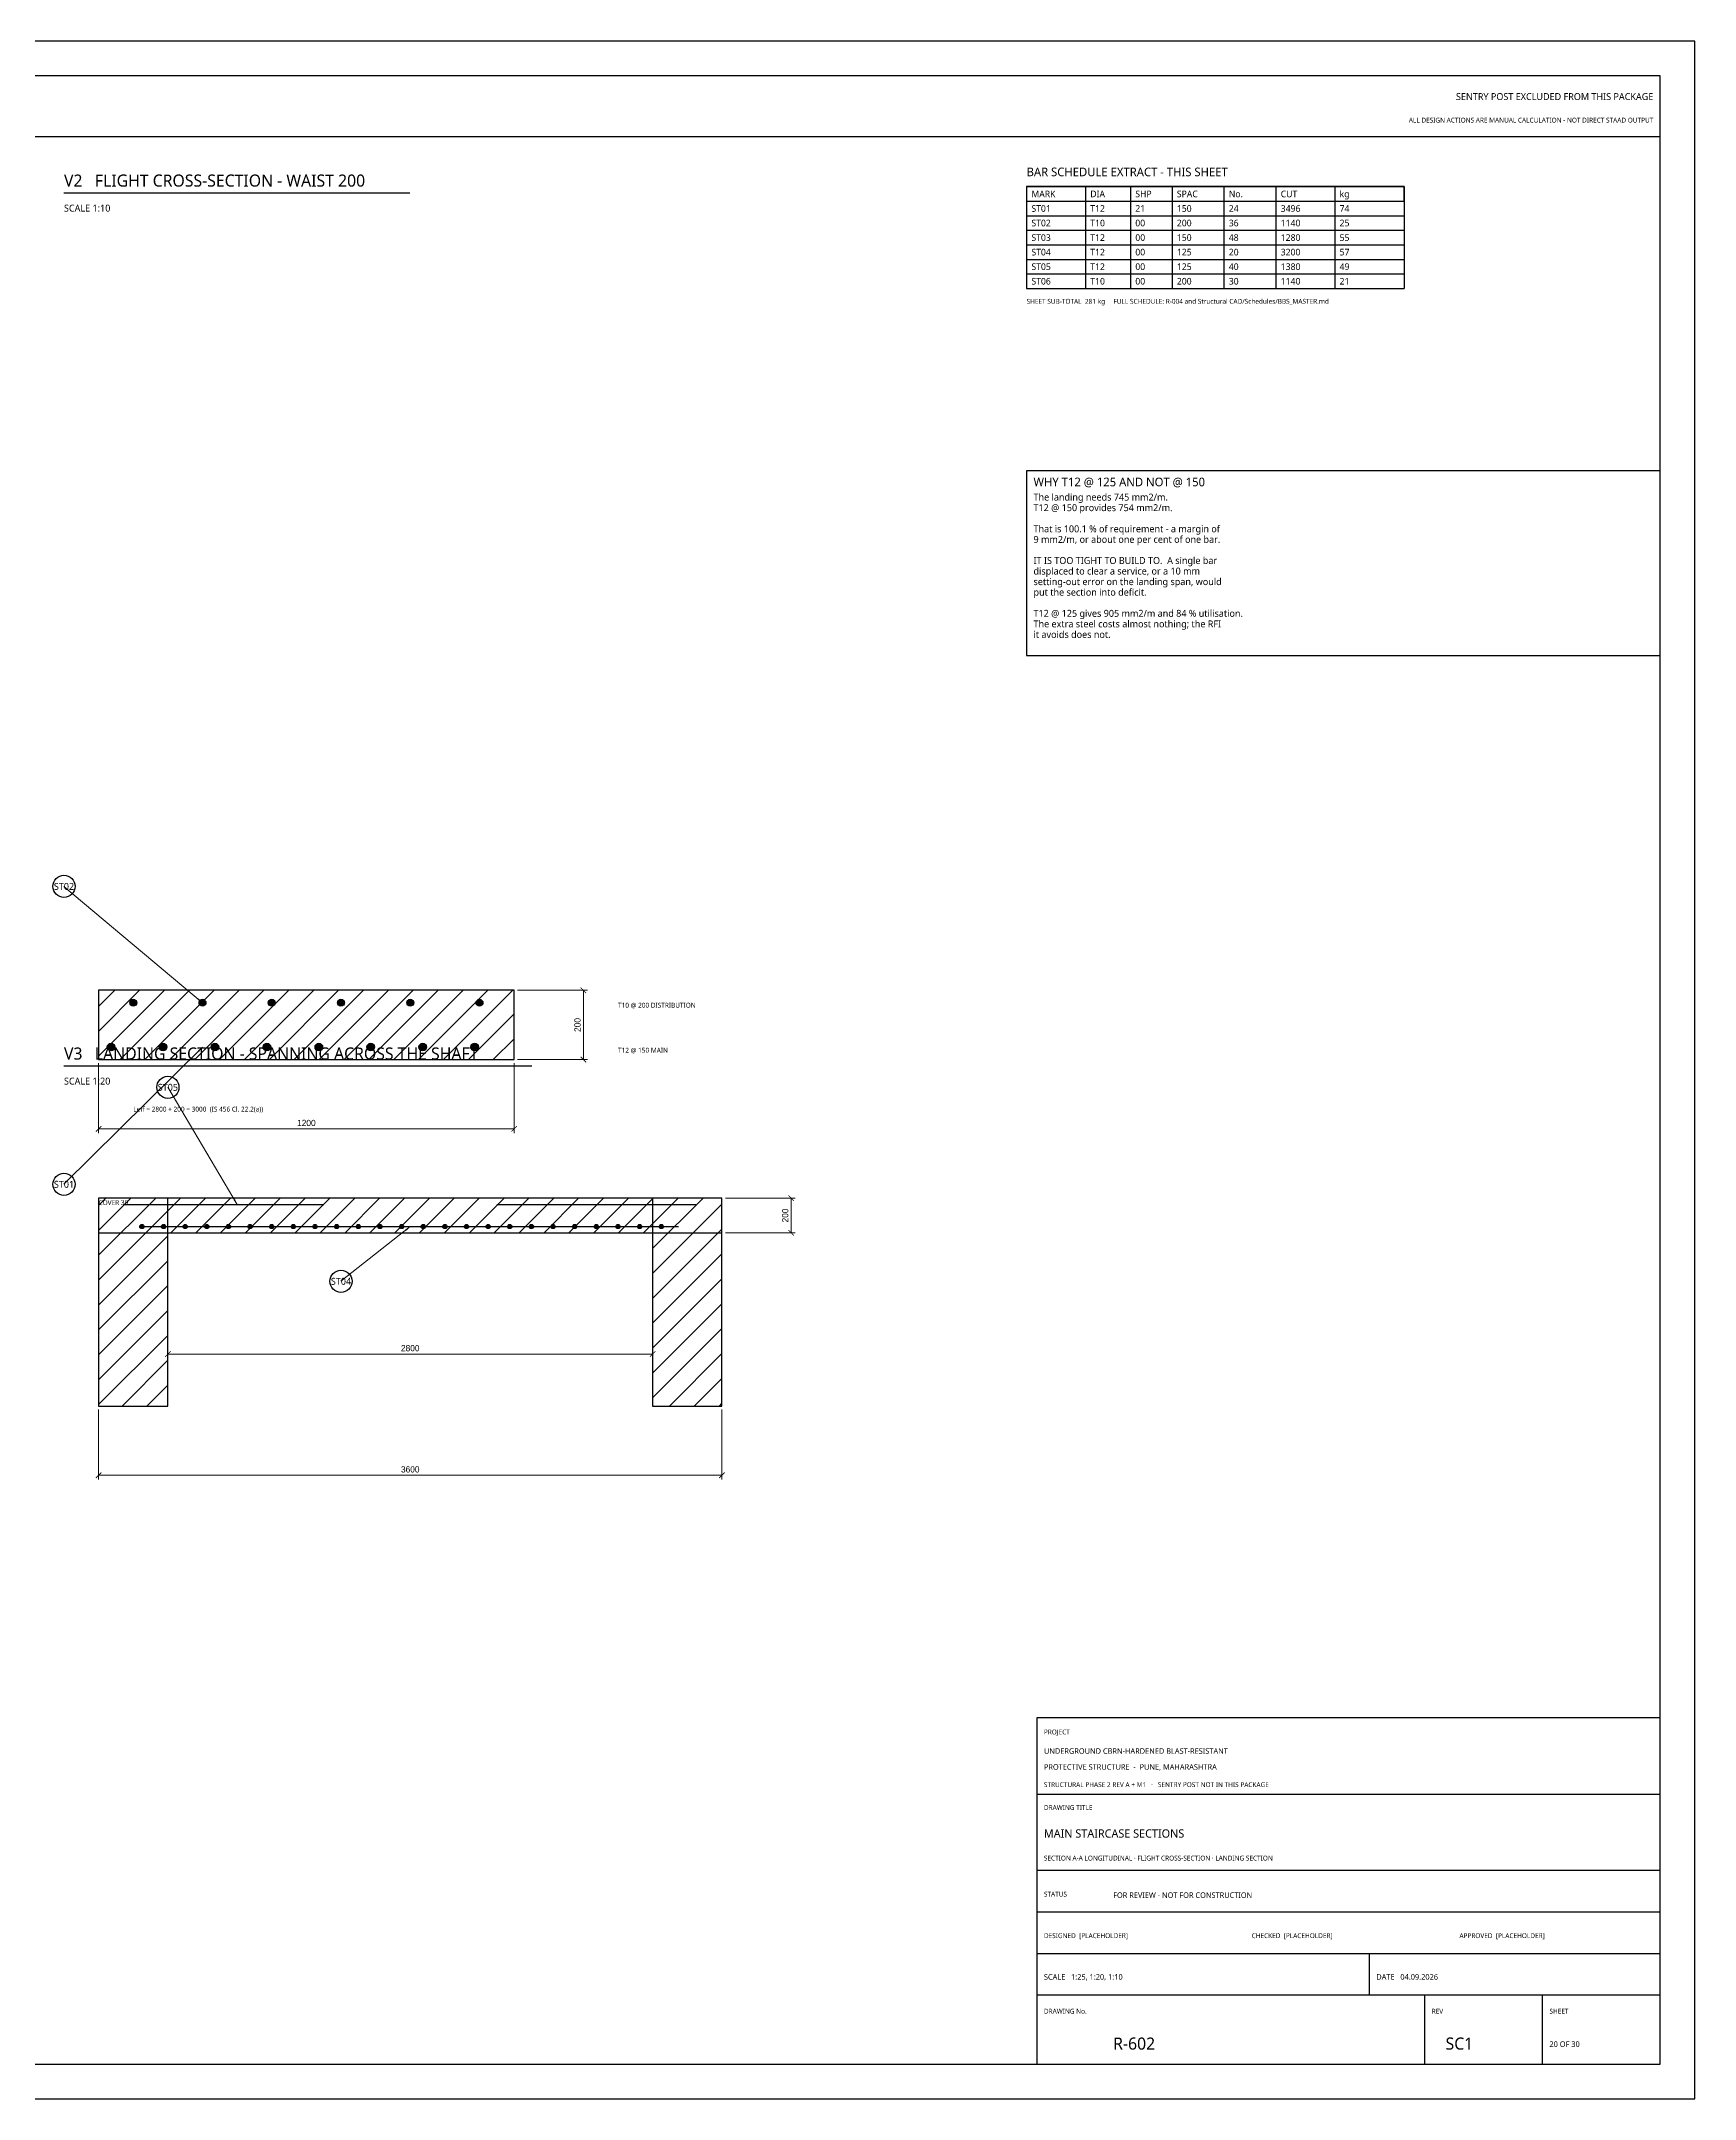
# Model space of a CAD drawing. Header units: millimetres. Extents: x 0 to 841, y 0 to 594.
# Drawn here: x 363 to 841, y 0 to 594 of the extents above; entities that cross this region are included whole.
import ezdxf
from ezdxf.enums import TextEntityAlignment as Align

# ---------------------------------------------------------------- set-up
doc = ezdxf.new("R2010")
doc.units = ezdxf.units.MM
for name, color, linetype in [('S-BLAST', 1, 'Continuous'), ('S-CALLOUT', 2, 'Continuous'), ('S-CONCRETE', 7, 'Continuous'), ('S-DIM', 4, 'Continuous'), ('S-HATCH', 8, 'Continuous'), ('S-NOTE', 7, 'Continuous'), ('S-REBAR-DIST', 3, 'Continuous'), ('S-REBAR-MAIN', 1, 'Continuous'), ('S-REBAR-SEC', 4, 'Continuous'), ('S-TABLE', 7, 'Continuous'), ('S-TEXT', 7, 'Continuous'), ('S-TITLE', 7, 'Continuous')]:
    doc.layers.add(name, color=color, linetype=linetype)
doc.styles.add('OpenSans', font='OpenSans-Regular.ttf')
doc.dimstyles.new('SC-DIM', dxfattribs={"dimtxt": 1.8, "dimasz": 1.6, "dimexe": 1.2, "dimexo": 1, "dimgap": 0.8, "dimtad": 1, "dimdec": 0, "dimblk": 'ARCHTICK', "dimcen": 2.5, "dimclrd": 4, "dimclre": 4, "dimclrt": 4, "dimazin": 3, "dimtfac": 1, "dimtmove": 0, "dimatfit": 3, "dimlwd": 13, "dimlwe": 13})

# ---------------------------------------------------------------- blocks, each defined once
blk = doc.blocks.new('_ARCHTICK')
at = {"color": 0, "linetype": 'BYBLOCK', "const_width": 0.15}
blk.add_lwpolyline([(-0.5, -0.5), (0.5, 0.5)], dxfattribs=at)
blk = doc.blocks.new('BARMARK')
at = {"layer": 'S-CALLOUT'}
blk.add_circle((0, 0), 3.2, dxfattribs=at)

msp = doc.modelspace()

# ---------------------------------------------------------------- hatches: boundary and pattern name
at = {"layer": 'S-HATCH'}
h = msp.add_hatch(dxfattribs=at)
h.set_pattern_fill('ANSI31', scale=1.6)
h.paths.add_polyline_path([(380, 300), (500, 300), (500, 320), (380, 320)])
h = msp.add_hatch(dxfattribs=at)
h.set_pattern_fill('ANSI31', scale=1.6)
h.paths.add_polyline_path([(380, 200), (400, 200), (400, 260), (380, 260)])
h = msp.add_hatch(dxfattribs=at)
h.set_pattern_fill('ANSI31', scale=1.6)
h.paths.add_polyline_path([(400, 250), (540, 250), (540, 260), (400, 260)])
h = msp.add_hatch(dxfattribs=at)
h.set_pattern_fill('ANSI31', scale=1.6)
h.paths.add_polyline_path([(540, 200), (560, 200), (560, 260), (540, 260)])
at = {"layer": 'S-REBAR-DIST'}
for points in [[(391, 316.4), (390.924, 316.783), (390.707, 317.107), (390.383, 317.324), (390, 317.4), (389.617, 317.324), (389.293, 317.107), (389.076, 316.783), (389, 316.4), (389.076, 316.017), (389.293, 315.693), (389.617, 315.476), (390, 315.4), (390.383, 315.476), (390.707, 315.693), (390.924, 316.017)], [(411, 316.4), (410.924, 316.783), (410.707, 317.107), (410.383, 317.324), (410, 317.4), (409.617, 317.324), (409.293, 317.107), (409.076, 316.783), (409, 316.4), (409.076, 316.017), (409.293, 315.693), (409.617, 315.476), (410, 315.4), (410.383, 315.476), (410.707, 315.693), (410.924, 316.017)], [(431, 316.4), (430.924, 316.783), (430.707, 317.107), (430.383, 317.324), (430, 317.4), (429.617, 317.324), (429.293, 317.107), (429.076, 316.783), (429, 316.4), (429.076, 316.017), (429.293, 315.693), (429.617, 315.476), (430, 315.4), (430.383, 315.476), (430.707, 315.693), (430.924, 316.017)], [(451, 316.4), (450.924, 316.783), (450.707, 317.107), (450.383, 317.324), (450, 317.4), (449.617, 317.324), (449.293, 317.107), (449.076, 316.783), (449, 316.4), (449.076, 316.017), (449.293, 315.693), (449.617, 315.476), (450, 315.4), (450.383, 315.476), (450.707, 315.693), (450.924, 316.017)], [(471, 316.4), (470.924, 316.783), (470.707, 317.107), (470.383, 317.324), (470, 317.4), (469.617, 317.324), (469.293, 317.107), (469.076, 316.783), (469, 316.4), (469.076, 316.017), (469.293, 315.693), (469.617, 315.476), (470, 315.4), (470.383, 315.476), (470.707, 315.693), (470.924, 316.017)], [(491, 316.4), (490.924, 316.783), (490.707, 317.107), (490.383, 317.324), (490, 317.4), (489.617, 317.324), (489.293, 317.107), (489.076, 316.783), (489, 316.4), (489.076, 316.017), (489.293, 315.693), (489.617, 315.476), (490, 315.4), (490.383, 315.476), (490.707, 315.693), (490.924, 316.017)]]:
    msp.add_hatch(color=3, dxfattribs=at).paths.add_polyline_path(points)
at = {"layer": 'S-REBAR-MAIN'}
for points in [[(384.7, 303.6), (384.616, 304.021), (384.378, 304.378), (384.021, 304.616), (383.6, 304.7), (383.179, 304.616), (382.822, 304.378), (382.584, 304.021), (382.5, 303.6), (382.584, 303.179), (382.822, 302.822), (383.179, 302.584), (383.6, 302.5), (384.021, 302.584), (384.378, 302.822), (384.616, 303.179)], [(399.7, 303.6), (399.616, 304.021), (399.378, 304.378), (399.021, 304.616), (398.6, 304.7), (398.179, 304.616), (397.822, 304.378), (397.584, 304.021), (397.5, 303.6), (397.584, 303.179), (397.822, 302.822), (398.179, 302.584), (398.6, 302.5), (399.021, 302.584), (399.378, 302.822), (399.616, 303.179)], [(414.7, 303.6), (414.616, 304.021), (414.378, 304.378), (414.021, 304.616), (413.6, 304.7), (413.179, 304.616), (412.822, 304.378), (412.584, 304.021), (412.5, 303.6), (412.584, 303.179), (412.822, 302.822), (413.179, 302.584), (413.6, 302.5), (414.021, 302.584), (414.378, 302.822), (414.616, 303.179)], [(429.7, 303.6), (429.616, 304.021), (429.378, 304.378), (429.021, 304.616), (428.6, 304.7), (428.179, 304.616), (427.822, 304.378), (427.584, 304.021), (427.5, 303.6), (427.584, 303.179), (427.822, 302.822), (428.179, 302.584), (428.6, 302.5), (429.021, 302.584), (429.378, 302.822), (429.616, 303.179)], [(444.7, 303.6), (444.616, 304.021), (444.378, 304.378), (444.021, 304.616), (443.6, 304.7), (443.179, 304.616), (442.822, 304.378), (442.584, 304.021), (442.5, 303.6), (442.584, 303.179), (442.822, 302.822), (443.179, 302.584), (443.6, 302.5), (444.021, 302.584), (444.378, 302.822), (444.616, 303.179)], [(459.7, 303.6), (459.616, 304.021), (459.378, 304.378), (459.021, 304.616), (458.6, 304.7), (458.179, 304.616), (457.822, 304.378), (457.584, 304.021), (457.5, 303.6), (457.584, 303.179), (457.822, 302.822), (458.179, 302.584), (458.6, 302.5), (459.021, 302.584), (459.378, 302.822), (459.616, 303.179)], [(474.7, 303.6), (474.616, 304.021), (474.378, 304.378), (474.021, 304.616), (473.6, 304.7), (473.179, 304.616), (472.822, 304.378), (472.584, 304.021), (472.5, 303.6), (472.584, 303.179), (472.822, 302.822), (473.179, 302.584), (473.6, 302.5), (474.021, 302.584), (474.378, 302.822), (474.616, 303.179)], [(489.7, 303.6), (489.616, 304.021), (489.378, 304.378), (489.021, 304.616), (488.6, 304.7), (488.179, 304.616), (487.822, 304.378), (487.584, 304.021), (487.5, 303.6), (487.584, 303.179), (487.822, 302.822), (488.179, 302.584), (488.6, 302.5), (489.021, 302.584), (489.378, 302.822), (489.616, 303.179)], [(393.1, 251.8), (393.054, 252.03), (392.924, 252.224), (392.73, 252.354), (392.5, 252.4), (392.27, 252.354), (392.076, 252.224), (391.946, 252.03), (391.9, 251.8), (391.946, 251.57), (392.076, 251.376), (392.27, 251.246), (392.5, 251.2), (392.73, 251.246), (392.924, 251.376), (393.054, 251.57)], [(399.35, 251.8), (399.304, 252.03), (399.174, 252.224), (398.98, 252.354), (398.75, 252.4), (398.52, 252.354), (398.326, 252.224), (398.196, 252.03), (398.15, 251.8), (398.196, 251.57), (398.326, 251.376), (398.52, 251.246), (398.75, 251.2), (398.98, 251.246), (399.174, 251.376), (399.304, 251.57)], [(405.6, 251.8), (405.554, 252.03), (405.424, 252.224), (405.23, 252.354), (405, 252.4), (404.77, 252.354), (404.576, 252.224), (404.446, 252.03), (404.4, 251.8), (404.446, 251.57), (404.576, 251.376), (404.77, 251.246), (405, 251.2), (405.23, 251.246), (405.424, 251.376), (405.554, 251.57)], [(411.85, 251.8), (411.804, 252.03), (411.674, 252.224), (411.48, 252.354), (411.25, 252.4), (411.02, 252.354), (410.826, 252.224), (410.696, 252.03), (410.65, 251.8), (410.696, 251.57), (410.826, 251.376), (411.02, 251.246), (411.25, 251.2), (411.48, 251.246), (411.674, 251.376), (411.804, 251.57)], [(418.1, 251.8), (418.054, 252.03), (417.924, 252.224), (417.73, 252.354), (417.5, 252.4), (417.27, 252.354), (417.076, 252.224), (416.946, 252.03), (416.9, 251.8), (416.946, 251.57), (417.076, 251.376), (417.27, 251.246), (417.5, 251.2), (417.73, 251.246), (417.924, 251.376), (418.054, 251.57)], [(424.35, 251.8), (424.304, 252.03), (424.174, 252.224), (423.98, 252.354), (423.75, 252.4), (423.52, 252.354), (423.326, 252.224), (423.196, 252.03), (423.15, 251.8), (423.196, 251.57), (423.326, 251.376), (423.52, 251.246), (423.75, 251.2), (423.98, 251.246), (424.174, 251.376), (424.304, 251.57)], [(430.6, 251.8), (430.554, 252.03), (430.424, 252.224), (430.23, 252.354), (430, 252.4), (429.77, 252.354), (429.576, 252.224), (429.446, 252.03), (429.4, 251.8), (429.446, 251.57), (429.576, 251.376), (429.77, 251.246), (430, 251.2), (430.23, 251.246), (430.424, 251.376), (430.554, 251.57)], [(436.85, 251.8), (436.804, 252.03), (436.674, 252.224), (436.48, 252.354), (436.25, 252.4), (436.02, 252.354), (435.826, 252.224), (435.696, 252.03), (435.65, 251.8), (435.696, 251.57), (435.826, 251.376), (436.02, 251.246), (436.25, 251.2), (436.48, 251.246), (436.674, 251.376), (436.804, 251.57)], [(443.1, 251.8), (443.054, 252.03), (442.924, 252.224), (442.73, 252.354), (442.5, 252.4), (442.27, 252.354), (442.076, 252.224), (441.946, 252.03), (441.9, 251.8), (441.946, 251.57), (442.076, 251.376), (442.27, 251.246), (442.5, 251.2), (442.73, 251.246), (442.924, 251.376), (443.054, 251.57)], [(449.35, 251.8), (449.304, 252.03), (449.174, 252.224), (448.98, 252.354), (448.75, 252.4), (448.52, 252.354), (448.326, 252.224), (448.196, 252.03), (448.15, 251.8), (448.196, 251.57), (448.326, 251.376), (448.52, 251.246), (448.75, 251.2), (448.98, 251.246), (449.174, 251.376), (449.304, 251.57)], [(455.6, 251.8), (455.554, 252.03), (455.424, 252.224), (455.23, 252.354), (455, 252.4), (454.77, 252.354), (454.576, 252.224), (454.446, 252.03), (454.4, 251.8), (454.446, 251.57), (454.576, 251.376), (454.77, 251.246), (455, 251.2), (455.23, 251.246), (455.424, 251.376), (455.554, 251.57)], [(461.85, 251.8), (461.804, 252.03), (461.674, 252.224), (461.48, 252.354), (461.25, 252.4), (461.02, 252.354), (460.826, 252.224), (460.696, 252.03), (460.65, 251.8), (460.696, 251.57), (460.826, 251.376), (461.02, 251.246), (461.25, 251.2), (461.48, 251.246), (461.674, 251.376), (461.804, 251.57)], [(468.1, 251.8), (468.054, 252.03), (467.924, 252.224), (467.73, 252.354), (467.5, 252.4), (467.27, 252.354), (467.076, 252.224), (466.946, 252.03), (466.9, 251.8), (466.946, 251.57), (467.076, 251.376), (467.27, 251.246), (467.5, 251.2), (467.73, 251.246), (467.924, 251.376), (468.054, 251.57)], [(474.35, 251.8), (474.304, 252.03), (474.174, 252.224), (473.98, 252.354), (473.75, 252.4), (473.52, 252.354), (473.326, 252.224), (473.196, 252.03), (473.15, 251.8), (473.196, 251.57), (473.326, 251.376), (473.52, 251.246), (473.75, 251.2), (473.98, 251.246), (474.174, 251.376), (474.304, 251.57)], [(480.6, 251.8), (480.554, 252.03), (480.424, 252.224), (480.23, 252.354), (480, 252.4), (479.77, 252.354), (479.576, 252.224), (479.446, 252.03), (479.4, 251.8), (479.446, 251.57), (479.576, 251.376), (479.77, 251.246), (480, 251.2), (480.23, 251.246), (480.424, 251.376), (480.554, 251.57)], [(486.85, 251.8), (486.804, 252.03), (486.674, 252.224), (486.48, 252.354), (486.25, 252.4), (486.02, 252.354), (485.826, 252.224), (485.696, 252.03), (485.65, 251.8), (485.696, 251.57), (485.826, 251.376), (486.02, 251.246), (486.25, 251.2), (486.48, 251.246), (486.674, 251.376), (486.804, 251.57)], [(493.1, 251.8), (493.054, 252.03), (492.924, 252.224), (492.73, 252.354), (492.5, 252.4), (492.27, 252.354), (492.076, 252.224), (491.946, 252.03), (491.9, 251.8), (491.946, 251.57), (492.076, 251.376), (492.27, 251.246), (492.5, 251.2), (492.73, 251.246), (492.924, 251.376), (493.054, 251.57)], [(499.35, 251.8), (499.304, 252.03), (499.174, 252.224), (498.98, 252.354), (498.75, 252.4), (498.52, 252.354), (498.326, 252.224), (498.196, 252.03), (498.15, 251.8), (498.196, 251.57), (498.326, 251.376), (498.52, 251.246), (498.75, 251.2), (498.98, 251.246), (499.174, 251.376), (499.304, 251.57)], [(505.6, 251.8), (505.554, 252.03), (505.424, 252.224), (505.23, 252.354), (505, 252.4), (504.77, 252.354), (504.576, 252.224), (504.446, 252.03), (504.4, 251.8), (504.446, 251.57), (504.576, 251.376), (504.77, 251.246), (505, 251.2), (505.23, 251.246), (505.424, 251.376), (505.554, 251.57)], [(511.85, 251.8), (511.804, 252.03), (511.674, 252.224), (511.48, 252.354), (511.25, 252.4), (511.02, 252.354), (510.826, 252.224), (510.696, 252.03), (510.65, 251.8), (510.696, 251.57), (510.826, 251.376), (511.02, 251.246), (511.25, 251.2), (511.48, 251.246), (511.674, 251.376), (511.804, 251.57)], [(518.1, 251.8), (518.054, 252.03), (517.924, 252.224), (517.73, 252.354), (517.5, 252.4), (517.27, 252.354), (517.076, 252.224), (516.946, 252.03), (516.9, 251.8), (516.946, 251.57), (517.076, 251.376), (517.27, 251.246), (517.5, 251.2), (517.73, 251.246), (517.924, 251.376), (518.054, 251.57)], [(524.35, 251.8), (524.304, 252.03), (524.174, 252.224), (523.98, 252.354), (523.75, 252.4), (523.52, 252.354), (523.326, 252.224), (523.196, 252.03), (523.15, 251.8), (523.196, 251.57), (523.326, 251.376), (523.52, 251.246), (523.75, 251.2), (523.98, 251.246), (524.174, 251.376), (524.304, 251.57)], [(530.6, 251.8), (530.554, 252.03), (530.424, 252.224), (530.23, 252.354), (530, 252.4), (529.77, 252.354), (529.576, 252.224), (529.446, 252.03), (529.4, 251.8), (529.446, 251.57), (529.576, 251.376), (529.77, 251.246), (530, 251.2), (530.23, 251.246), (530.424, 251.376), (530.554, 251.57)], [(536.85, 251.8), (536.804, 252.03), (536.674, 252.224), (536.48, 252.354), (536.25, 252.4), (536.02, 252.354), (535.826, 252.224), (535.696, 252.03), (535.65, 251.8), (535.696, 251.57), (535.826, 251.376), (536.02, 251.246), (536.25, 251.2), (536.48, 251.246), (536.674, 251.376), (536.804, 251.57)], [(543.1, 251.8), (543.054, 252.03), (542.924, 252.224), (542.73, 252.354), (542.5, 252.4), (542.27, 252.354), (542.076, 252.224), (541.946, 252.03), (541.9, 251.8), (541.946, 251.57), (542.076, 251.376), (542.27, 251.246), (542.5, 251.2), (542.73, 251.246), (542.924, 251.376), (543.054, 251.57)]]:
    msp.add_hatch(color=1, dxfattribs=at).paths.add_polyline_path(points)

# ---------------------------------------------------------------- linework, layer by layer
at = {"layer": 'S-CONCRETE'}
for points in [[(380, 300), (500, 300), (500, 320), (380, 320)], [(380, 200), (400, 200), (400, 260), (380, 260)], [(380, 250), (560, 250), (560, 260), (380, 260)], [(540, 200), (560, 200), (560, 260), (540, 260)]]:
    msp.add_lwpolyline(points, close=True, dxfattribs=at)
at = {"layer": 'S-REBAR-DIST'}
for centre in [(390, 316.4), (410, 316.4), (430, 316.4), (450, 316.4), (470, 316.4), (490, 316.4)]:
    msp.add_circle(centre, 1, dxfattribs=at)
at = {"layer": 'S-REBAR-MAIN'}
msp.add_lwpolyline([(392.5, 251.8), (547.5, 251.8)], dxfattribs=at)
for centre, radius in [((383.6, 303.6), 1.1), ((398.6, 303.6), 1.1), ((413.6, 303.6), 1.1), ((428.6, 303.6), 1.1), ((443.6, 303.6), 1.1), ((458.6, 303.6), 1.1), ((473.6, 303.6), 1.1), ((488.6, 303.6), 1.1), ((392.5, 251.8), 0.6), ((398.75, 251.8), 0.6), ((405, 251.8), 0.6), ((411.25, 251.8), 0.6), ((417.5, 251.8), 0.6), ((423.75, 251.8), 0.6), ((430, 251.8), 0.6), ((436.25, 251.8), 0.6), ((442.5, 251.8), 0.6), ((448.75, 251.8), 0.6), ((455, 251.8), 0.6), ((461.25, 251.8), 0.6), ((467.5, 251.8), 0.6), ((473.75, 251.8), 0.6), ((480, 251.8), 0.6), ((486.25, 251.8), 0.6), ((492.5, 251.8), 0.6), ((498.75, 251.8), 0.6), ((505, 251.8), 0.6), ((511.25, 251.8), 0.6), ((517.5, 251.8), 0.6), ((523.75, 251.8), 0.6), ((530, 251.8), 0.6), ((536.25, 251.8), 0.6), ((542.5, 251.8), 0.6)]:
    msp.add_circle(centre, radius, dxfattribs=at)
at = {"layer": 'S-REBAR-SEC'}
for points in [[(387.5, 258.2), (445, 258.2)], [(495, 258.2), (552.5, 258.2)]]:
    msp.add_lwpolyline(points, dxfattribs=at)
at = {"layer": 'S-TABLE'}
for p, q in [((648, 552), (757, 552)), ((648, 552), (648, 522.6)), ((665, 552), (665, 522.6)), ((678, 552), (678, 522.6)), ((690, 552), (690, 522.6)), ((705, 552), (705, 522.6)), ((720, 552), (720, 522.6)), ((737, 552), (737, 522.6)), ((757, 552), (757, 522.6)), ((648, 543.6), (757, 543.6)), ((648, 539.4), (757, 539.4)), ((648, 535.2), (757, 535.2)), ((648, 531), (757, 531)), ((648, 526.8), (757, 526.8)), ((648, 522.6), (757, 522.6))]:
    msp.add_line(p, q, dxfattribs=at)
msp.add_lwpolyline([(648, 547.8), (757, 547.8), (757, 552), (648, 552)], close=True, dxfattribs=at)
at = {"layer": 'S-TITLE'}
for p, q in [((10, 566.5), (831, 566.5)), ((370, 550.2), (469.908, 550.2)), ((370, 298.2), (505.131, 298.2)), ((651, 88), (831, 88)), ((651, 66), (831, 66)), ((651, 54), (831, 54)), ((651, 42), (831, 42)), ((747, 30), (747, 42)), ((651, 30), (831, 30)), ((763, 10), (763, 30)), ((797, 10), (797, 30))]:
    msp.add_line(p, q, dxfattribs=at)
for points in [[(0, 0), (841, 0), (841, 594), (0, 594)], [(10, 10), (831, 10), (831, 584), (10, 584)], [(648, 416.675), (831, 416.675), (831, 470), (648, 470)], [(651, 10), (831, 10), (831, 110), (651, 110)]]:
    msp.add_lwpolyline(points, close=True, dxfattribs=at)

# ---------------------------------------------------------------- block references
at = {"layer": 'S-CALLOUT'}
for p in [(370, 350), (400, 292), (370, 264), (450, 236)]:
    msp.add_blockref('BARMARK', p, dxfattribs=at)

# ---------------------------------------------------------------- texts
at = {"layer": 'S-BLAST', "style": 'OpenSans'}
for s, height, p in [('SENTRY POST EXCLUDED FROM THIS PACKAGE', 2, (829, 577)), ('ALL DESIGN ACTIONS ARE MANUAL CALCULATION - NOT DIRECT STAAD OUTPUT', 1.4, (829, 570.5))]:
    msp.add_text(s, height=height, dxfattribs=at).set_placement(p, align=Align.RIGHT)
msp.add_text('FOR REVIEW - NOT FOR CONSTRUCTION', height=1.6, dxfattribs=at).set_placement((673, 58))
at = {"layer": 'S-CALLOUT', "style": 'OpenSans'}
for s, p in [('ST02', (370, 350)), ('ST05', (400, 292)), ('ST01', (370, 264)), ('ST04', (450, 236))]:
    msp.add_text(s, height=2, dxfattribs=at).set_placement(p, align=Align.MIDDLE_CENTER)
at = {"layer": 'S-NOTE', "style": 'OpenSans'}
for s, p in [('The landing needs 745 mm2/m.', (650, 461.375)), ('T12 @ 150 provides 754 mm2/m.', (650, 458.325)), ('That is 100.1 % of requirement - a margin of', (650, 452.225)), ('9 mm2/m, or about one per cent of one bar.', (650, 449.175)), ('IT IS TOO TIGHT TO BUILD TO.  A single bar', (650, 443.075)), ('displaced to clear a service, or a 10 mm', (650, 440.025)), ('setting-out error on the landing span, would', (650, 436.975)), ('put the section into deficit.', (650, 433.925)), ('T12 @ 125 gives 905 mm2/m and 84 % utilisation.', (650, 427.825)), ('The extra steel costs almost nothing; the RFI', (650, 424.775)), ('it avoids does not.', (650, 421.725))]:
    msp.add_text(s, height=2, dxfattribs=at).set_placement(p)
at = {"layer": 'S-TABLE', "style": 'OpenSans'}
for s, height, p in [('ST01', 1.9091, (649.4, 544.745)), ('MARK', 1.9091, (649.4, 548.945)), ('T12', 1.9091, (666.4, 544.745)), ('DIA', 1.9091, (666.4, 548.945)), ('21', 1.9091, (679.4, 544.745)), ('SHP', 1.9091, (679.4, 548.945)), ('SPAC', 1.9091, (691.4, 548.945)), ('150', 1.9091, (691.4, 544.745)), ('24', 1.9091, (706.4, 544.745)), ('No.', 1.9091, (706.4, 548.945)), ('3496', 1.9091, (721.4, 544.745)), ('CUT', 1.9091, (721.4, 548.945)), ('74', 1.9091, (738.4, 544.745)), ('kg', 1.9091, (738.4, 548.945)), ('ST02', 1.9091, (649.4, 540.545)), ('T10', 1.9091, (666.4, 540.545)), ('00', 1.9091, (679.4, 540.545)), ('200', 1.9091, (691.4, 540.545)), ('36', 1.9091, (706.4, 540.545)), ('1140', 1.9091, (721.4, 540.545)), ('25', 1.9091, (738.4, 540.545)), ('ST03', 1.9091, (649.4, 536.345)), ('T12', 1.9091, (666.4, 536.345)), ('00', 1.9091, (679.4, 536.345)), ('150', 1.9091, (691.4, 536.345)), ('48', 1.9091, (706.4, 536.345)), ('1280', 1.9091, (721.4, 536.345)), ('55', 1.9091, (738.4, 536.345)), ('ST04', 1.9091, (649.4, 532.145)), ('ST05', 1.9091, (649.4, 527.945)), ('T12', 1.9091, (666.4, 532.145)), ('T12', 1.9091, (666.4, 527.945)), ('00', 1.9091, (679.4, 532.145)), ('00', 1.9091, (679.4, 527.945)), ('125', 1.9091, (691.4, 532.145)), ('125', 1.9091, (691.4, 527.945)), ('40', 1.9091, (706.4, 527.945)), ('20', 1.9091, (706.4, 532.145)), ('3200', 1.9091, (721.4, 532.145)), ('1380', 1.9091, (721.4, 527.945)), ('49', 1.9091, (738.4, 527.945)), ('57', 1.9091, (738.4, 532.145)), ('ST06', 1.9091, (649.4, 523.745)), ('T10', 1.9091, (666.4, 523.745)), ('00', 1.9091, (679.4, 523.745)), ('200', 1.9091, (691.4, 523.745)), ('30', 1.9091, (706.4, 523.745)), ('1140', 1.9091, (721.4, 523.745)), ('21', 1.9091, (738.4, 523.745)), ('SHEET SUB-TOTAL  281 kg     FULL SCHEDULE: R-004 and Structural CAD/Schedules/BBS_MASTER.md', 1.4, (648, 518.2))]:
    msp.add_text(s, height=height, dxfattribs=at).set_placement(p)
at = {"layer": 'S-TEXT', "style": 'OpenSans'}
for s, height, p in [('SCALE 1:10', 2, (370, 544.8)), ('T10 @ 200 DISTRIBUTION', 1.4, (530, 315)), ('T12 @ 150 MAIN', 1.4, (530, 302)), ('SCALE 1:20', 2, (370, 292.8)), ('Leff = 2800 + 200 = 3000  (IS 456 Cl. 22.2(a))', 1.4, (390, 285)), ('COVER 30', 1.4, (380, 258))]:
    msp.add_text(s, height=height, dxfattribs=at).set_placement(p)
at = {"layer": 'S-TITLE', "style": 'OpenSans'}
for s, height, p in [('V2   FLIGHT CROSS-SECTION - WAIST 200', 3.5, (370, 552)), ('BAR SCHEDULE EXTRACT - THIS SHEET', 2.5, (648, 555)), ('WHY T12 @ 125 AND NOT @ 150', 2.5, (650, 465.5)), ('V3   LANDING SECTION - SPANNING ACROSS THE SHAFT', 3.5, (370, 300)), ('PROJECT', 1.4, (653, 105.2)), ('UNDERGROUND CBRN-HARDENED BLAST-RESISTANT', 1.6, (653, 99.6)), ('PROTECTIVE STRUCTURE  -  PUNE, MAHARASHTRA', 1.6, (653, 95)), ('STRUCTURAL PHASE 2 REV A + M1   ·   SENTRY POST NOT IN THIS PACKAGE', 1.4, (653, 90)), ('DRAWING TITLE', 1.4, (653, 83.4)), ('MAIN STAIRCASE SECTIONS', 2.4, (653, 75.4)), ('SECTION A-A LONGITUDINAL · FLIGHT CROSS-SECTION · LANDING SECTION', 1.4, (653, 68.8)), ('STATUS', 1.4, (653, 58.4)), ('DESIGNED  [PLACEHOLDER]', 1.4, (653, 46.4)), ('CHECKED  [PLACEHOLDER]', 1.4, (713, 46.4)), ('APPROVED  [PLACEHOLDER]', 1.4, (773, 46.4)), ('SCALE   1:25, 1:20, 1:10', 1.6, (653, 34.4)), ('DATE   04.09.2026', 1.6, (749, 34.4)), ('DRAWING No.', 1.4, (653, 24.6)), ('REV', 1.4, (765, 24.6)), ('SHEET', 1.4, (799, 24.6)), ('R-602', 3.5, (673, 14.2)), ('SC1', 3.5, (769, 14.2)), ('20 OF 30', 1.6, (799, 15))]:
    msp.add_text(s, height=height, dxfattribs=at).set_placement(p)

# ---------------------------------------------------------------- dimensions: what is measured, and where the dimension line sits
at = {"layer": 'S-DIM'}
for base, p1, p2, override in [((520, 300), (500, 300), (500, 320), {"dimlfac": 10}), ((580, 250), (560, 250), (560, 260), {"dimlfac": 20})]:
    msp.add_linear_dim(base=base, p1=p1, p2=p2, angle=90, dimstyle='SC-DIM', override=override, dxfattribs=at).render()
for base, p1, p2, override in [((380, 280), (380, 300), (500, 300), {"dimlfac": 10}), ((400, 215), (400, 250), (540, 250), {"dimlfac": 20}), ((380, 180), (380, 200), (560, 200), {"dimlfac": 20})]:
    msp.add_linear_dim(base=base, p1=p1, p2=p2, dimstyle='SC-DIM', override=override, dxfattribs=at).render()

# ---------------------------------------------------------------- leaders
at = {"layer": 'S-CALLOUT'}
for points in [[(410, 316.4), (370, 350)], [(410, 303.6), (370, 264)], [(420, 258.2), (400, 292)], [(470, 251.8), (450, 236)]]:
    msp.add_leader(points, dimstyle='SC-DIM', dxfattribs=at)

doc.saveas('drawing.dxf')
